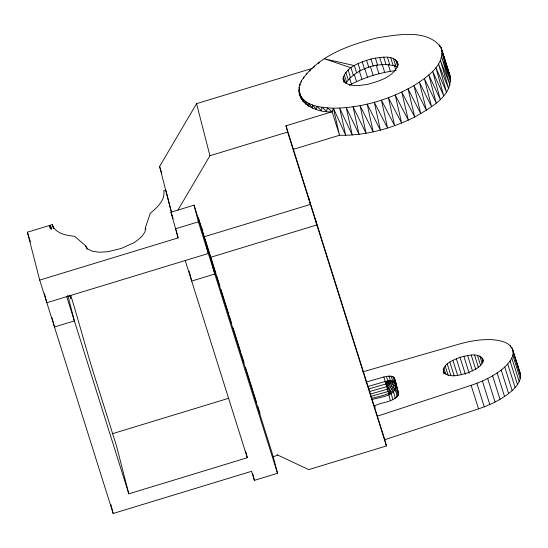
<?xml version="1.0" encoding="UTF-8"?>
<svg xmlns="http://www.w3.org/2000/svg" width="548" height="548" viewBox="0 0 548 548"><rect width="100%" height="100%" fill="white"/><g stroke="black" fill="none" stroke-linecap="round" stroke-linejoin="round"><path stroke-width="0.82" d="M369.77 391.491L386.785 386.593C391.169 385.045 390.745 379.435 388.82 376.113L383.847 376.976L366.016 382.107M301.537 82.159L301.606 80.494C318.539 55.506 349.487 44.799 377.538 37.785C397.252 34.887 427.495 28.475 441.058 47.628L449.833 75.323C453.854 95.859 429.303 108.333 414.74 117.039C391.484 128.581 365.605 135.794 339.513 135.267L293.399 149.323M398.465 393.67L398.417 394.807C393.416 402.499 382.134 401.917 374.729 405.76L375.209 407.274M301.606 80.494C290.728 100.531 314.984 113.258 332.109 111.751L339.513 135.267L333.383 108.196C321.354 107.641 304.955 106.415 299.551 93.639L301.606 99.469L300.804 96.455L303.352 102.031L302.756 99.017L305.757 104.339L305.38 101.298L308.777 106.367L308.647 103.291L312.401 108.093L312.538 104.963L316.586 109.511L316.997 106.298L321.299 110.593L321.998 107.292L326.492 111.347L327.471 107.922L332.109 111.751L333.383 108.196C361.591 108.025 389.553 99.62 413.939 85.625C426.426 77.412 445.764 65.164 441.058 47.628L448.113 71.754M343.048 78.748C345.809 66.616 360.495 62.369 370.955 58.972C378.805 57.677 396.238 53.389 398.074 64.952C393.656 76.953 379.189 81.125 367.982 84.248C360.159 85.378 346.5 88.331 343.048 78.748L344.062 81.967M388.82 376.113L390.971 376.175C393.601 380.572 393.012 387.45 387.491 389.149L370.469 394.046M390.971 376.175L392.704 376.565C395.834 381.805 394.485 389.642 388.087 391.471L371.065 396.368M392.704 376.565L393.902 377.264C401.773 393.238 382.531 395.533 371.517 398.307M303.661 78.405L303.866 76.891M377.408 416.179L471.129 385.333C483.24 381.216 495.139 375.64 504.756 367.057C509.298 362.701 514.332 356.775 512.866 350.008C509.962 342.048 500.208 340.452 492.81 339.739C481.61 339.068 470.41 340.952 459.656 343.959L362.721 371.866M53.711 228.53L52.293 224.605L50.3 225.214L51.402 229.489L49.306 225.516L27.4 232.194L39.703 280.096L113.169 513.483L251.573 471.301L254.416 480.349L277.521 473.308L273.24 456.648L277.254 455.422L277.035 454.724L308.75 469.615L386.415 445.949L384.812 439.695L478.534 408.856C490.645 404.732 502.543 399.163 512.161 390.58C516.696 386.217 521.737 380.298 520.271 373.531L512.866 350.008M306.442 74.781L306.784 73.24M386.395 376.387L387.82 380.908L387.278 382.853L386.313 383.812L368.201 389.121M309.853 71.13L310.339 69.562M53.204 226.92C57.691 234.017 66.897 235.51 74.603 236.277L85.666 245.874L87.94 249.155L92.667 251.333L99.421 252.217L107.614 251.731L120.971 248.552L133.253 243.045L136.671 240.867L142.028 236.291L145.028 231.756L145.405 227.667L150.296 213.213C157.016 207.74 165.428 200.232 163.811 190.615L165.797 190.012M443.976 373.846C440.544 364.55 453.395 359.926 460.039 357.317C467.115 355.542 480.48 351.487 483.514 360.947M313.86 67.486L314.49 65.911M345.877 83.228C356.2 68.11 380.798 60.355 397.896 67.048L395.615 59.807M318.511 63.732L319.203 62.308M171.702 213.61L159.598 166.469L196.568 103.647L312.202 68.404M177.942 210.083L209.939 155.721L287.597 132.047L285.994 125.8L332.109 111.751M371.791 399.718C379.791 396.814 397.841 396.437 396.053 383.552M349.343 85.248C363.543 77.638 379.182 72.72 395.156 70.658M39.703 280.096L178.1 237.914L170.976 212.206L194.074 205.171L273.24 456.648M175.25 228.872L198.355 221.83L194.074 205.171M112.224 433.769L228.516 398.328M66.733 296.646L128.814 493.844L247.299 457.731L245.6 451.114M367.441 386.628L385.271 381.497C388.505 380.75 392.347 379.839 395.327 381.785L395.923 382.737L393.902 377.264M383.847 376.976L385.271 381.497C389.018 381.792 394.122 381.531 396.32 385.182L395.327 381.785M398.101 395.8L395.396 386.525L392.313 384.169L385.271 381.497L388.539 393.402L391.293 393.724L392.758 399.417M388.087 391.471L390.834 392.375L391.293 393.724M387.82 380.908L390.217 381.874M387.491 389.149L390.046 390.58L390.834 392.375M390.046 390.58L385.271 381.497C391.478 384.949 396.93 389.45 396.896 397.348M390.245 380.641L392.532 382.415M386.785 386.593L388.977 388.45M385.271 381.497C389.875 386.34 394.745 391.443 395.081 398.595M392.395 380.702L394.396 383.182M386.032 383.984L387.703 386.141M448.723 73.254L449.833 75.323L441.962 50.553L450.607 78.316L442.161 53.69L450.648 81.515L441.64 56.999L449.977 84.892L440.421 60.444L448.579 88.399L438.503 64.006L446.483 92.009L435.907 67.637L443.702 95.688L432.667 71.308L440.27 99.394L428.81 74.973L436.222 103.086L424.371 78.611L431.591 106.737L419.398 82.173L426.433 110.306L413.939 85.625L420.796 113.751L408.055 88.934L414.74 117.039L401.794 92.071L408.322 120.149L395.218 95.003L401.602 123.033L388.402 97.702L394.663 125.67L381.408 100.133L387.559 128.033L374.311 102.284L380.374 130.095L367.174 104.127L373.181 131.842L360.07 105.641L366.043 133.246L353.07 106.812L359.036 134.301L346.24 107.634L352.234 134.993L339.657 108.1L345.706 135.315L333.383 108.196M443.209 371.414C448.709 379.038 460.573 374.839 468.074 372.729C473.842 370.078 484.014 366.379 482.747 358.515M394.128 381.093L395.69 384.127M520.271 373.531L511.853 347.692M69.486 295.427L70.781 298.502L70.384 295.995M300.119 93.667L299.002 90.612L300.523 96.667L300.222 94.42M439.982 46.566L439.455 44.943L439.886 46.559M444.688 61.191L447.045 68.5M513.195 352.535L520.6 376.058M510.167 345.617L510.681 347.233M512.839 355.241L520.244 378.764M511.798 358.091L519.203 381.607M510.085 361.029L517.49 384.552M507.729 364.036L515.134 387.552M504.756 367.057L512.161 390.58M501.215 370.058L508.619 393.574M497.152 372.989L504.557 396.505M397.129 61.28L398.143 64.493M393.457 58.643L395.731 65.876M492.618 375.818L500.023 399.334M394.197 64.972L395.951 70.541M390.697 57.8L392.978 65.034M387.422 57.307L389.703 64.548M481.63 357.173L483.165 362.043M487.679 378.504L495.084 402.02M388.128 64.164L390.382 71.329M479.843 356.132L482.144 363.434M383.71 57.184L385.991 64.424M477.459 355.426L480.774 365.968M474.547 355.077L478.377 367.242M482.404 381.004L489.802 404.527M382.182 64.438L384.689 72.398M379.654 57.424L381.935 64.664M471.232 355.097L475.828 369.695M375.366 58.026L377.647 65.267M476.863 383.292L484.261 406.815M376.175 64.993L378.935 73.754M467.615 355.488L472.465 370.9M370.955 58.972L373.236 66.212M463.841 356.234L469.204 373.27M471.129 385.333L478.534 408.856M370.427 66.616L373.181 75.371M366.537 60.246L368.811 67.479M460.039 357.317L465.403 374.346M456.354 358.68L461.457 374.901M364.742 68.479L367.496 77.241M362.214 61.801L364.495 69.034M452.908 360.289L457.758 375.702M358.118 63.602L360.392 70.836M359.173 70.576L361.933 79.337M449.833 362.077L454.176 375.866M356.618 72.843L354.337 65.602L324.423 58.794L350.98 67.76L353.261 74.994M447.237 363.988L450.812 375.346M354.303 74.473L356.556 81.638M445.216 365.948L448.278 375.681M443.846 367.886L445.887 374.373M443.168 369.729L444.442 373.784M348.131 70L350.405 77.241M349.412 77.748L351.419 84.118M345.863 72.281L348.138 79.522M344.233 74.542L346.514 81.775M343.288 76.713L345.309 83.145M343.521 80.59L344.028 82.2M285.994 125.8L384.812 439.695M287.597 132.047L386.415 445.949M198.362 217.638L202.438 230.578L201.808 228.126M202.685 231.372L216.09 273.952M216.604 275.589L219.947 286.193M220.974 289.46L228.68 313.936M229.194 315.573L231.503 322.916M233.044 327.814L240.75 352.289M241.264 353.919L244.093 362.899M245.634 367.797L253.34 392.272M253.854 393.902L256.676 402.883M257.704 406.143L260.019 413.487M198.355 221.83L277.521 473.308M159.598 166.469L161.838 173.593M170.976 212.206L172.969 218.542L172.127 215.254M185.217 260.533L247.299 457.731M145.405 227.667L145.919 229.283M86.481 247.634L86.988 249.251M85.666 245.874L86.173 247.491M52.293 224.605L53.56 228.646M50.3 225.214L51.32 228.441M49.306 225.516L50.32 228.749M70.719 295.262C79.72 324.341 87.269 353.871 96.66 382.853L116.512 445.942L128.814 493.844M27.4 232.194L30.448 241.887M396.129 383.552L398.636 393.313M394.498 378.216L398.615 394.128M390.272 400.513L388.539 393.402M315.237 218.7L316.84 224.947L210.501 257.355L214.782 274.021L191.684 281.062L189.129 271.123M308.777 198.171L310.38 204.418L204.041 236.832L208.322 253.491L46.82 302.715L44.484 293.625M196.568 103.647L209.939 155.721M252.717 473.732L254.416 480.349M166.01 190.834L171.291 211.391M176.066 229.982L178.1 237.914M67.781 295.249L74.37 320.902L54.458 326.971L52.122 317.874M110.833 504.386L113.169 513.483M299.16 87.385L299.523 89.742M300.037 84.002L300.126 85.625"/></g></svg>
